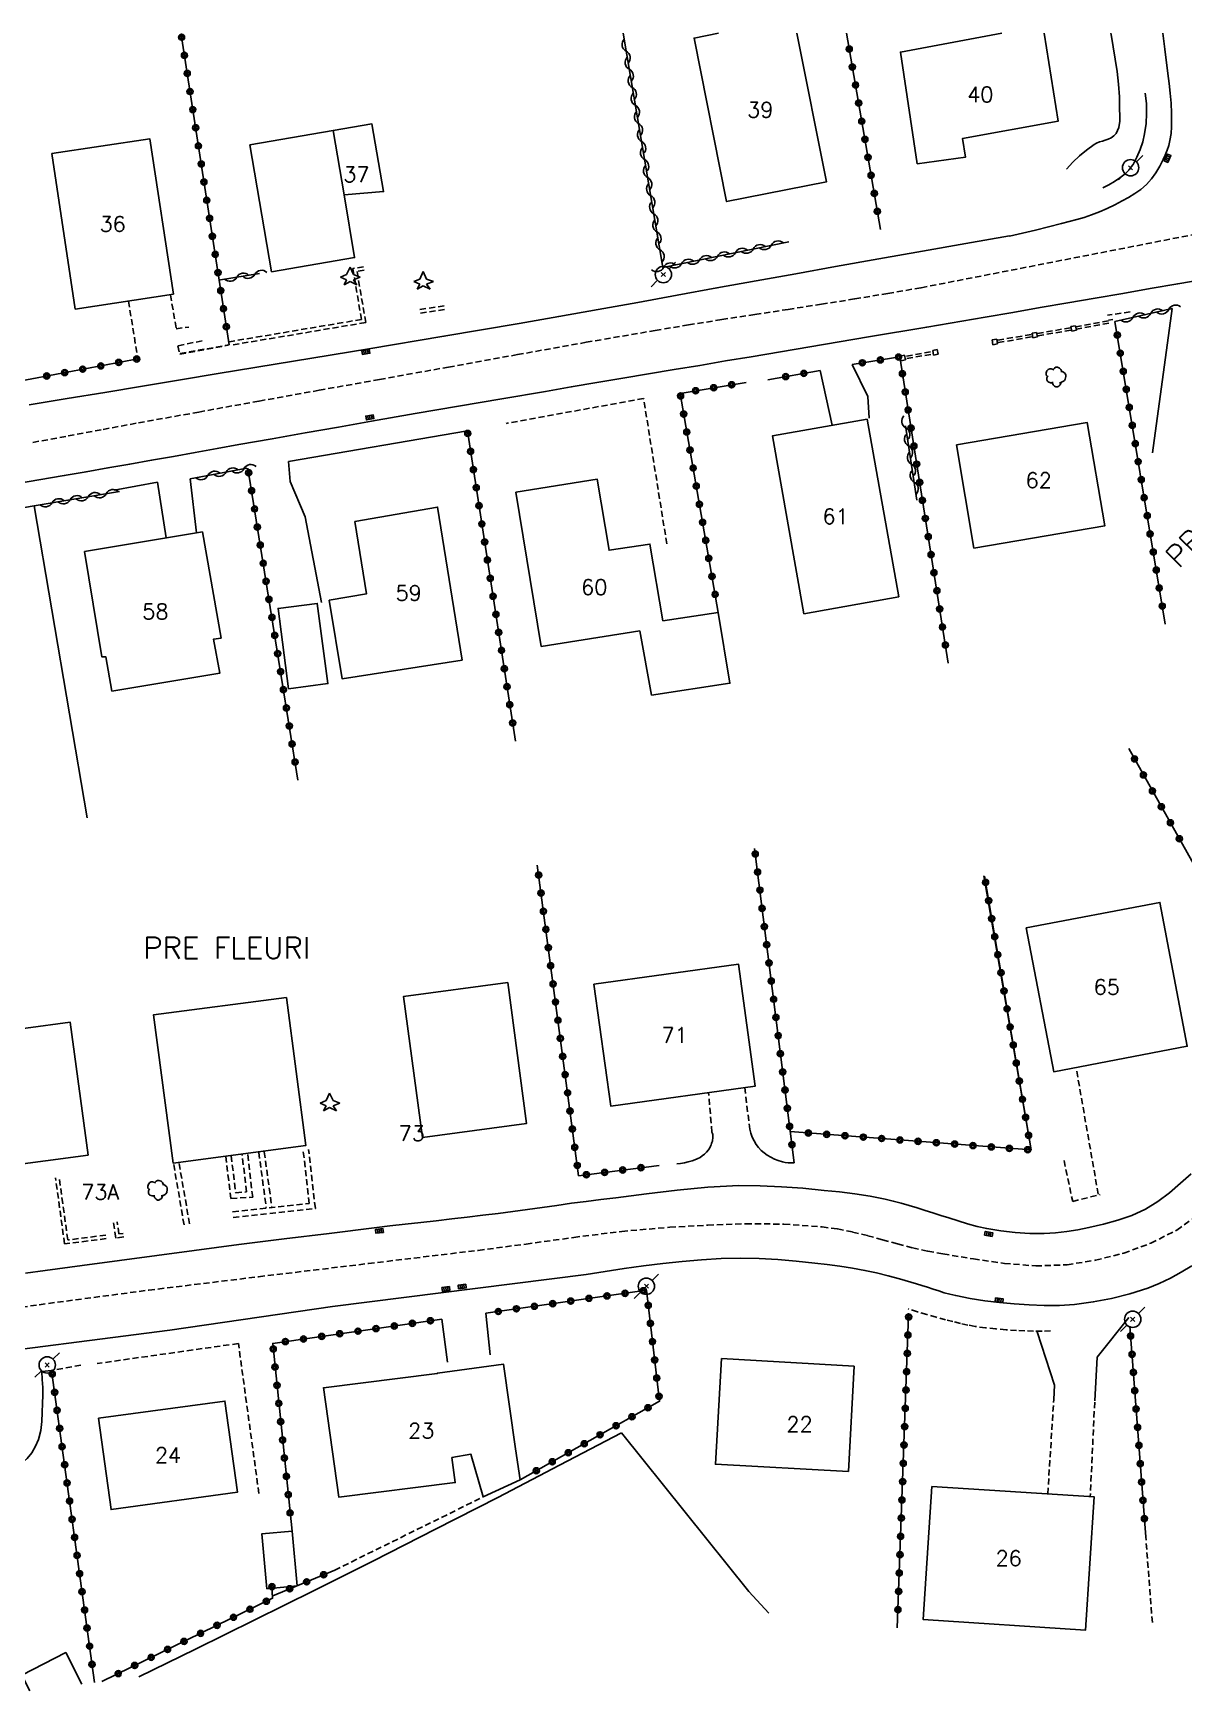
# Model space of a CAD drawing. Header units: millimetres. Extents: x 169000 to 170001, y 127000 to 128001.
# Drawn here: x 169667.8 to 169761.9, y 127864.2 to 128000 of the extents above; entities that cross this region are included whole.
import ezdxf
from ezdxf.enums import TextEntityAlignment as Align

# ---------------------------------------------------------------- set-up
doc = ezdxf.new("R2010")
doc.units = ezdxf.units.MM
doc.linetypes.add('DASHED', pattern=[0.75, 0.5, -0.25])
doc.layers.get('0').update_dxf_attribs({"linetype": 'CONTINUOUS'})
for name, color, linetype in [('W0001', 6, 'DASHED'), ('W0008', 7, 'CONTINUOUS'), ('W0014', 7, 'CONTINUOUS'), ('W0017', 7, 'CONTINUOUS'), ('W0101', 7, 'CONTINUOUS'), ('W0104', 1, 'CONTINUOUS'), ('W0112', 1, 'DASHED'), ('W0211', 2, 'CONTINUOUS'), ('W0214', 2, 'CONTINUOUS'), ('W0300', 7, 'CONTINUOUS'), ('W0303', 7, 'CONTINUOUS'), ('W0310', 3, 'CONTINUOUS'), ('W0323', 7, 'CONTINUOUS'), ('W0330', 7, 'CONTINUOUS'), ('W0333', 7, 'CONTINUOUS'), ('W0402', 7, 'CONTINUOUS'), ('W0473', 7, 'CONTINUOUS'), ('W0983', 7, 'CONTINUOUS'), ('W0989', 7, 'CONTINUOUS'), ('W0991', 7, 'CONTINUOUS')]:
    doc.layers.add(name, color=color, linetype=linetype)
doc.styles.get("Standard").update_dxf_attribs({"font": 'romans.shx', "width": 0.85})

# ---------------------------------------------------------------- blocks, each defined once
blk = doc.blocks.new('T303')
for p, q in [((-0.77, 0), (-0.28, 0.21)), ((-0.28, -0.21), (-0.77, 0)), ((-0.28, 0.21), (0, 0.83)), ((0, 0.83), (0.28, 0.21)), ((0.28, 0.21), (0.83, 0)), ((0.83, 0), (0.28, -0.21)), ((-0.49, -0.63), (-0.28, -0.21)), ((0, -0.35), (-0.49, -0.63)), ((0.56, -0.63), (0, -0.35)), ((0.28, -0.21), (0.56, -0.63))]:
    blk.add_line(p, q)
blk = doc.blocks.new('T300')
for p, q in [((-0.8, 0.51), (-0.86, 0.34)), ((-0.86, 0.34), (-0.86, 0.17)), ((-0.86, 0.17), (-0.74, 0.06)), ((-0.69, 0.63), (-0.8, 0.51)), ((-0.8, -0.06), (-0.74, 0.06)), ((-0.74, 0.06), (-0.69, 0.11)), ((-0.57, 0.69), (-0.69, 0.63)), ((-0.46, 0.69), (-0.57, 0.69)), ((-0.29, 0.63), (-0.46, 0.69)), ((-0.29, 0.63), (-0.17, 0.74)), ((-0.23, 0.57), (-0.29, 0.63)), ((-0.17, 0.74), (-0.06, 0.8)), ((-0.06, 0.8), (0.06, 0.8)), ((0.06, 0.8), (0.23, 0.74)), ((0.23, 0.74), (0.34, 0.63)), ((0.34, 0.63), (0.4, 0.51)), ((0.46, 0.46), (0.34, 0.46)), ((0.4, 0.51), (0.4, 0.46)), ((0.57, 0.4), (0.46, 0.46)), ((0.57, 0.4), (0.69, 0.29)), ((0.69, 0.29), (0.74, 0.17)), ((0.74, 0.06), (0.69, -0.17)), ((0.74, 0.17), (0.74, 0.06)), ((-0.8, -0.17), (-0.8, -0.06)), ((-0.8, -0.23), (-0.8, -0.17)), ((-0.74, -0.34), (-0.8, -0.23)), ((-0.69, -0.4), (-0.74, -0.34)), ((-0.51, -0.46), (-0.69, -0.4)), ((-0.4, -0.46), (-0.51, -0.46)), ((-0.4, -0.46), (-0.34, -0.46)), ((-0.34, -0.46), (-0.34, -0.4)), ((-0.34, -0.51), (-0.34, -0.46)), ((-0.29, -0.63), (-0.34, -0.51)), ((-0.17, -0.74), (-0.29, -0.63)), ((-0.06, -0.8), (-0.17, -0.74)), ((0.06, -0.8), (-0.06, -0.8)), ((0.17, -0.74), (0.06, -0.8)), ((0.23, -0.69), (0.17, -0.74)), ((0.29, -0.46), (0.23, -0.46)), ((0.29, -0.63), (0.23, -0.69)), ((0.46, -0.4), (0.29, -0.46)), ((0.34, -0.51), (0.29, -0.63)), ((0.34, -0.51), (0.34, -0.46)), ((0.57, -0.34), (0.46, -0.4)), ((0.63, -0.29), (0.57, -0.34)), ((0.69, -0.17), (0.63, -0.29))]:
    blk.add_line(p, q)
blk = doc.blocks.new('avaloir')
for p, q in [((-3, 0), (-3, -6)), ((0, 0), (0, -6)), ((3, 0), (3, -6))]:
    blk.add_line(p, q)
blk.add_lwpolyline([(0, 0), (-6, 0), (-6, -6), (6, -6), (6, 0), (-6, 0)])
blk = doc.blocks.new('T684')
at = {"xscale": 0.1666666666666667, "yscale": 0.1666666666666667, "rotation": 270}
blk.add_blockref('avaloir', (0, 0), dxfattribs=at)
blk = doc.blocks.new('T473')
for p, q in [((-0.166667, 0.166667), (0.166667, -0.166667)), ((-0.166667, -0.166667), (0.166667, 0.166667)), ((0.500001, 0.500001), (1.000002, 1.000002)), ((-1.000002, -1.000002), (-0.500001, -0.500001))]:
    blk.add_line(p, q)
blk.add_ellipse((0, 0), major_axis=(0.471405, 0.471405), ratio=1, start_param=5.4977871438, end_param=11.780972451)
blk = doc.blocks.new('t323o')
at = {"color": 0, "linetype": 'Continuous'}
for radius in [0.25, 0.15]:
    blk.add_circle((0, 0), radius, dxfattribs=at)
blk = doc.blocks.new('t310o')
at = {"color": 0, "linetype": 'Continuous'}
for centre, start, end in [((-0.5, 0.38), 216.8699, 323.1304), ((0.5, -0.37), 36.8699, 143.1303)]:
    blk.add_arc(centre, 0.625, start, end, dxfattribs=at)

msp = doc.modelspace()

# ---------------------------------------------------------------- linework, layer by layer
at = {"layer": 'W0001', "linetype": 'DASHED'}
for points in [[(169667.72, 127966.48), (169670.61, 127967.01), (169673.49, 127967.55), (169676.38, 127968.08), (169681.31, 127968.97), (169686.24, 127969.87), (169691.17, 127970.75), (169696.11, 127971.64), (169701.75, 127972.65), (169707.39, 127973.67), (169713.03, 127974.68), (169718.68, 127975.65), (169721.4, 127976.1), (169724.12, 127976.54), (169726.84, 127976.96), (169729.56, 127977.38), (169732.28, 127977.8), (169735.01, 127978.23), (169737.72, 127978.68), (169740.44, 127979.15), (169765.88, 127984.11)], [(169666.04, 127895.54), (169668.25, 127895.86), (169677.22, 127897.05), (169686.21, 127898.15), (169695.2, 127899.23), (169704.19, 127900.31), (169708.1, 127900.82), (169712.01, 127901.37), (169715.93, 127901.86), (169719.87, 127902.2), (169722.98, 127902.37), (169726.09, 127902.48), (169729.21, 127902.46), (169732.33, 127902.23), (169733.59, 127902.06), (169734.83, 127901.81), (169736.07, 127901.51), (169737.29, 127901.18), (169738.51, 127900.84), (169739.74, 127900.52), (169740.98, 127900.24), (169742.23, 127900.01), (169744.73, 127899.61), (169747.26, 127899.24), (169749.82, 127899.03), (169752.4, 127899.13), (169754.73, 127899.5), (169757.03, 127900.08), (169759.25, 127900.9), (169761.37, 127901.97), (169764.03, 127903.83)]]:
    msp.add_lwpolyline(points, dxfattribs=at)
at = {"layer": 'W0008'}
for points in [[(169760.22, 128000), (169760.39, 127998.7), (169760.64, 127996.7), (169760.74, 127995.89), (169760.84, 127995.08), (169760.91, 127994.27), (169760.95, 127993.45), (169760.95, 127992.89), (169760.94, 127992.33), (169760.9, 127991.77), (169760.81, 127991.22), (169760.71, 127990.81), (169760.58, 127990.41), (169760.43, 127990.02), (169760.25, 127989.64), (169759.97, 127989.1), (169759.66, 127988.57), (169759.31, 127988.06), (169758.9, 127987.6), (169758.44, 127987.2), (169757.94, 127986.86), (169757.42, 127986.55), (169756.89, 127986.26), (169756.29, 127985.94), (169755.67, 127985.64), (169755.04, 127985.36), (169754.4, 127985.11), (169753.79, 127984.9), (169753.18, 127984.73), (169752.56, 127984.57), (169751.94, 127984.41), (169750.87, 127984.14), (169749.81, 127983.87), (169748.74, 127983.62), (169747.67, 127983.37)], [(169747.67, 127983.39), (169744.11, 127982.77), (169740.55, 127982.14), (169736.99, 127981.51), (169733.43, 127980.88), (169730.19, 127980.3), (169726.95, 127979.72), (169723.72, 127979.13), (169720.48, 127978.54), (169717.25, 127977.95), (169714.01, 127977.37), (169710.77, 127976.8), (169707.54, 127976.23), (169701.38, 127975.18), (169695.22, 127974.15), (169689.06, 127973.14), (169682.89, 127972.12), (169679.8, 127971.6), (169676.71, 127971.09), (169673.61, 127970.58), (169670.52, 127970.07), (169667.43, 127969.56)]]:
    msp.add_lwpolyline(points, dxfattribs=at)
at = {"layer": 'W0014'}
for points in [[(169666.31, 127963.08), (169670.29, 127963.76), (169672.08, 127964.08), (169673.87, 127964.39), (169675.65, 127964.71), (169677.44, 127965.02), (169679.23, 127965.34), (169681.02, 127965.66), (169682.81, 127965.98), (169684.59, 127966.3), (169687.31, 127966.78), (169690.03, 127967.26), (169692.75, 127967.74), (169695.46, 127968.22), (169699.02, 127968.84), (169702.58, 127969.45), (169706.13, 127970.06), (169709.69, 127970.66), (169711.8, 127971.02), (169713.9, 127971.38), (169716.01, 127971.73), (169718.12, 127972.09), (169720.22, 127972.44), (169722.33, 127972.79), (169724.43, 127973.15), (169726.54, 127973.5), (169731.33, 127974.31), (169736.12, 127975.12), (169740.9, 127975.93), (169745.69, 127976.74), (169747.94, 127977.13), (169750.19, 127977.52), (169752.45, 127977.91), (169754.7, 127978.3), (169756.95, 127978.69), (169759.2, 127979.08), (169761.45, 127979.47), (169763.7, 127979.85)], [(169688.64, 127964.93), (169703.3, 127967.43)], [(169762.55, 127906.58), (169761.67, 127905.8), (169760.77, 127905.02), (169759.82, 127904.3), (169758.8, 127903.68), (169757.69, 127903.17), (169756.54, 127902.77), (169755.36, 127902.46), (169754.18, 127902.18), (169753.27, 127901.99), (169752.36, 127901.84), (169751.44, 127901.74), (169750.52, 127901.69), (169749.33, 127901.7), (169748.15, 127901.77), (169746.98, 127901.91), (169745.81, 127902.09), (169745.02, 127902.27), (169744.25, 127902.49), (169743.48, 127902.74), (169742.71, 127902.97), (169742.06, 127903.16), (169741.41, 127903.37), (169740.77, 127903.57), (169740.12, 127903.78), (169739.47, 127903.98), (169738.82, 127904.17), (169738.16, 127904.34), (169737.5, 127904.5), (169736.26, 127904.74), (169735.01, 127904.93), (169733.76, 127905.09), (169732.51, 127905.22), (169730.76, 127905.39), (169729.02, 127905.52), (169727.27, 127905.6), (169725.51, 127905.61), (169722.98, 127905.48), (169720.46, 127905.23), (169717.95, 127904.93), (169715.44, 127904.62), (169714.23, 127904.48), (169713.03, 127904.32), (169711.83, 127904.16), (169710.63, 127903.99), (169709.43, 127903.82), (169708.22, 127903.66), (169707.02, 127903.49), (169705.82, 127903.34), (169704.55, 127903.18), (169703.28, 127903.03), (169702.02, 127902.89), (169700.75, 127902.74), (169699.48, 127902.6), (169698.21, 127902.45), (169696.94, 127902.31), (169695.67, 127902.16), (169691.98, 127901.7), (169688.29, 127901.24), (169684.6, 127900.78), (169680.92, 127900.3), (169677.87, 127899.9), (169674.82, 127899.49), (169671.77, 127899.08), (169668.73, 127898.67), (169667.13, 127898.45)], [(169713.02, 127898.32), (169714.58, 127898.59), (169716.14, 127898.83), (169717.71, 127899.04), (169719.29, 127899.22), (169720.88, 127899.39), (169722.47, 127899.53), (169724.06, 127899.63), (169725.66, 127899.67), (169727.18, 127899.64), (169728.7, 127899.55), (169730.22, 127899.42), (169731.73, 127899.26), (169732.76, 127899.15), (169733.79, 127899.01), (169734.82, 127898.85), (169735.84, 127898.66), (169736.79, 127898.46), (169737.73, 127898.22), (169738.66, 127897.97), (169739.59, 127897.71), (169740.05, 127897.58), (169740.51, 127897.43), (169740.96, 127897.28), (169741.42, 127897.13), (169741.88, 127896.98), (169742.34, 127896.84), (169742.8, 127896.71), (169743.27, 127896.6), (169744.46, 127896.37), (169745.65, 127896.18), (169746.85, 127896.04), (169748.06, 127895.93), (169749.29, 127895.85), (169750.52, 127895.79), (169751.76, 127895.79), (169753, 127895.87), (169754.53, 127896.08), (169756.04, 127896.37), (169757.53, 127896.75), (169758.99, 127897.22), (169759.93, 127897.6), (169760.85, 127898.03), (169761.74, 127898.52), (169762.61, 127899.03)], [(169649.48, 127889.95), (169661.09, 127891.49), (169678.95, 127893.76), (169692.26, 127895.71), (169713.02, 127898.32)]]:
    msp.add_lwpolyline(points, dxfattribs=at)
at = {"layer": 'W0017'}
for points in [[(169759.39, 127965.64), (169760.99, 127977.44)], [(169732.18, 127972.37), (169733.16, 127967.88)], [(169736.2, 127968.47), (169736.09, 127970.25), (169734.79, 127972.87)], [(169691.36, 127953.37), (169690.01, 127960.38), (169688.78, 127963.27), (169688.64, 127964.93)], [(169681.12, 127959.07), (169680.59, 127963.49)], [(169678.65, 127958.66), (169677.94, 127963.23)], [(169701.67, 127891.15), (169701.2, 127894.67)], [(169704.81, 127895.16), (169705.16, 127891.74)], [(169757.45, 127894.8), (169754.85, 127891.56), (169754.65, 127887.98)], [(169751.3, 127888.1), (169751.36, 127889.28), (169749.95, 127893.64)], [(169668.45, 127890.39), (169668.5, 127889.74), (169668.53, 127889.08), (169668.53, 127888.43), (169668.51, 127887.78), (169668.49, 127887.04), (169668.46, 127886.3), (169668.38, 127885.55), (169668.18, 127884.82), (169667.94, 127884.26), (169667.63, 127883.73), (169667.25, 127883.25), (169666.79, 127882.84), (169666.18, 127882.45), (169665.51, 127882.18), (169664.81, 127882.01), (169664.09, 127881.96)]]:
    msp.add_lwpolyline(points, dxfattribs=at)
at = {"layer": 'W0101'}
for points in [[(169730.27, 128000), (169732.7, 127987.83), (169724.52, 127986.2), (169721.85, 127999.6), (169723.85, 128000)], [(169740.13, 127989.3), (169738.74, 127998.45), (169747.04, 128000)], [(169750.51, 128000), (169751.65, 127992.79), (169743.84, 127991.38), (169744.08, 127989.85), (169740.13, 127989.3)], [(169691.52, 127889.06), (169700.83, 127890.22), (169700.84, 127890.26), (169706.25, 127890.99), (169707.24, 127884.06), (169707.63, 127881.52), (169704.58, 127880.11), (169703.59, 127883.61), (169702.03, 127883.34), (169702.3, 127881.29), (169692.78, 127880.09), (169691.52, 127889.07)]]:
    msp.add_lwpolyline(points, dxfattribs=at)
for points in [[(169692.3, 127992.02), (169693.2, 127986.76), (169694.06, 127981.62), (169687.27, 127980.46), (169685.49, 127990.85)], [(169679.23, 127978.61), (169677.31, 127991.34), (169669.28, 127990.13), (169671.2, 127977.4)], [(169738.61, 127953.83), (169736.02, 127968.38), (169728.27, 127967.01), (169730.85, 127952.45)], [(169743.33, 127966.27), (169754.04, 127968.1), (169755.49, 127959.66), (169744.77, 127957.83)], [(169709.33, 127949.76), (169707.27, 127962.4), (169713.91, 127963.48), (169714.9, 127957.65), (169718.24, 127958.16), (169719.31, 127951.87), (169723.84, 127952.55), (169724.79, 127946.76), (169718.38, 127945.78), (169717.41, 127951.04)], [(169694.08, 127960), (169695.04, 127954.09), (169691.99, 127953.55), (169693.04, 127947.13), (169702.86, 127948.65), (169700.86, 127961.18)], [(169681.61, 127959.15), (169671.96, 127957.54), (169673.38, 127948.91), (169673.7, 127948.91), (169674.2, 127946.11), (169683.02, 127947.58), (169682.52, 127950.37), (169683.13, 127950.46)], [(169749.05, 127926.73), (169751.3, 127914.94), (169762.23, 127917.02), (169759.99, 127928.81)], [(169713.66, 127922.12), (169725.48, 127923.75), (169726.86, 127913.76), (169715.04, 127912.13)], [(169706.61, 127922.25), (169708.14, 127910.71), (169699.62, 127909.56), (169698.07, 127921.11)], [(169688.5, 127921.02), (169690.08, 127908.91), (169679.21, 127907.46), (169677.6, 127919.59)], [(169659.87, 127917.51), (169661.34, 127906.65), (169672.24, 127908.11), (169670.78, 127918.99)], [(169734.49, 127882.2), (169734.95, 127890.81), (169724.11, 127891.45), (169723.6, 127882.79)], [(169673.11, 127886.56), (169683.45, 127887.97), (169684.47, 127880.49), (169674.13, 127879.08)], [(169741.33, 127880.98), (169754.61, 127880.12), (169753.9, 127869.21), (169740.62, 127870.07)]]:
    msp.add_lwpolyline(points, close=True, dxfattribs=at)
at = {"layer": 'W0104'}
for points in [[(169692.3, 127992.02), (169695.48, 127992.56), (169696.43, 127987.02), (169693.2, 127986.76)], [(169667.47, 127864.23), (169666.81, 127865.52), (169670.42, 127867.37), (169671.74, 127864.78)]]:
    msp.add_lwpolyline(points, dxfattribs=at)
for points in [[(169688.66, 127946.31), (169687.8, 127952.88), (169691.01, 127953.3), (169691.88, 127946.73)], [(169689.37, 127872.84), (169688.94, 127877.32), (169686.46, 127877.08), (169686.89, 127872.6)]]:
    msp.add_lwpolyline(points, close=True, dxfattribs=at)
at = {"layer": 'W0112'}
for points in [[(169694.8, 127980.87), (169693.93, 127980.73), (169694.62, 127976.55), (169683.83, 127974.73)], [(169694.85, 127980.58), (169694.27, 127980.48), (169694.97, 127976.3), (169683.88, 127974.43)], [(169678.99, 127978.57), (169679.46, 127975.78), (169680.48, 127975.93)], [(169701.39, 127977.67), (169699.4, 127977.36)], [(169701.43, 127977.37), (169699.44, 127977.06)], [(169757.56, 127977.18), (169755.71, 127976.89)], [(169752.67, 127975.87), (169749.92, 127975.4)], [(169752.7, 127975.67), (169749.95, 127975.21)], [(169755.77, 127976.44), (169753.11, 127975.95)], [(169755.8, 127976.25), (169753.15, 127975.75)], [(169756.14, 127976.55), (169755.77, 127976.5)], [(169681.58, 127974.81), (169679.59, 127974.38), (169679.75, 127973.71), (169683.79, 127974.46)], [(169679.78, 127973.77), (169683.79, 127974.46)], [(169749.44, 127975.32), (169746.65, 127974.84)], [(169749.47, 127975.12), (169746.69, 127974.64)], [(169741.22, 127973.89), (169739.1, 127973.52)], [(169741.25, 127973.69), (169739.14, 127973.33)], [(169719.62, 127958.17), (169717.72, 127970.08), (169706.48, 127968.04)], [(169720.43, 127907.4), (169720.75, 127907.43), (169721.07, 127907.49), (169721.38, 127907.56), (169721.69, 127907.65), (169721.91, 127907.72), (169722.12, 127907.81), (169722.34, 127907.91), (169722.53, 127908.04), (169722.72, 127908.19), (169722.88, 127908.36), (169723.03, 127908.55), (169723.16, 127908.76), (169723.21, 127908.85), (169723.25, 127908.95), (169723.29, 127909.05), (169723.32, 127909.15), (169723.35, 127909.26), (169723.37, 127909.36), (169723.39, 127909.47), (169723.4, 127909.57), (169723.4, 127909.68), (169723.38, 127909.79), (169723.36, 127909.89), (169723.32, 127909.99)], [(169726.41, 127910.24), (169726.5, 127909.91), (169726.62, 127909.59), (169726.77, 127909.28), (169726.95, 127908.99), (169727.14, 127908.74), (169727.35, 127908.5), (169727.58, 127908.29), (169727.83, 127908.1), (169728.13, 127907.93), (169728.43, 127907.78), (169728.75, 127907.66), (169729.08, 127907.56), (169729.32, 127907.51), (169729.56, 127907.48), (169729.8, 127907.47), (169730.05, 127907.48)], [(169683.51, 127908), (169683.94, 127904.55), (169685.72, 127904.67), (169685.3, 127908.26)], [(169683.96, 127908.06), (169684.33, 127905.03), (169685.22, 127905.09), (169684.85, 127908.21)], [(169684.08, 127903.46), (169690.35, 127904.15), (169689.85, 127908.52)], [(169684.13, 127903.01), (169690.85, 127903.75), (169690.3, 127908.57)], [(169686.22, 127908.33), (169686.83, 127903.83)], [(169686.67, 127908.39), (169687.28, 127903.89)], [(169680.1, 127902.41), (169679.25, 127907.36)], [(169680.55, 127902.49), (169679.69, 127907.44)], [(169752.14, 127907.66), (169752.85, 127904.31), (169755.09, 127904.88)], [(169673.73, 127901.27), (169670.32, 127900.83), (169669.58, 127906.24)], [(169673.69, 127901.56), (169670.58, 127901.16), (169669.88, 127906.28)], [(169675.16, 127901.41), (169674.52, 127901.32), (169674.33, 127902.59)], [(169675.12, 127901.7), (169674.77, 127901.65), (169674.63, 127902.64)], [(169751.04, 127893.71), (169750.34, 127893.7), (169749.64, 127893.7), (169748.94, 127893.72), (169748.25, 127893.75), (169747.4, 127893.8), (169746.55, 127893.87), (169745.71, 127893.96), (169744.87, 127894.08), (169744.26, 127894.19), (169743.66, 127894.33), (169743.05, 127894.48), (169742.45, 127894.63), (169741.68, 127894.83), (169740.91, 127895.05), (169740.14, 127895.28), (169739.38, 127895.51)], [(169686.23, 127880.4), (169684.55, 127892.68), (169672.98, 127891.04)], [(169671.66, 127890.9), (169669.26, 127890.48)]]:
    msp.add_lwpolyline(points, dxfattribs=at)
at = {"layer": 'W0112', "linetype": 'DASHED'}
for points in [[(169675.55, 127978.05), (169676.32, 127973.32)], [(169754.94, 127904.9), (169753.13, 127915.29)], [(169723.32, 127909.99), (169723.04, 127913.23)], [(169726, 127913.64), (169726.41, 127910.24)], [(169750.81, 127880.37), (169751.3, 127888.1)], [(169754.65, 127887.88), (169754.29, 127880.14)], [(169692.44, 127874.12), (169704.58, 127880.11)], [(169759.37, 127869.83), (169758.83, 127876.85)]]:
    msp.add_lwpolyline(points, dxfattribs=at)
at = {"layer": 'W0112'}
for points in [[(169753.15, 127975.67), (169753.08, 127976.04), (169752.7, 127975.98), (169752.77, 127975.59)], [(169746.7, 127974.56), (169746.63, 127974.93), (169746.25, 127974.87), (169746.32, 127974.48)], [(169749.96, 127975.12), (169749.89, 127975.49), (169749.52, 127975.43), (169749.58, 127975.04)], [(169739.16, 127973.24), (169739.08, 127973.62), (169738.72, 127973.55), (169738.78, 127973.17)], [(169741.83, 127973.7), (169741.76, 127974.08), (169741.39, 127974.01), (169741.46, 127973.63)]]:
    msp.add_lwpolyline(points, close=True, dxfattribs=at)
at = {"layer": 'W0211'}
msp.add_lwpolyline([(169755.97, 128000), (169755.99, 127999.88), (169756.16, 127998.87), (169756.33, 127997.86), (169756.48, 127996.85), (169756.6, 127995.82), (169756.68, 127994.79), (169756.69, 127993.76), (169756.7, 127993.28), (169756.71, 127992.78), (169756.62, 127992.26), (169756.4, 127991.79), (169756.21, 127991.59), (169756, 127991.44), (169755.76, 127991.32), (169755.52, 127991.23), (169755.28, 127991.16), (169755.05, 127991.09), (169754.81, 127991), (169754.6, 127990.87), (169753.98, 127990.43), (169753.4, 127989.94), (169752.85, 127989.43), (169752.33, 127988.87)], dxfattribs=at)
at = {"layer": 'W0214'}
msp.add_lwpolyline([(169758.79, 127995.08), (169758.88, 127994.25), (169758.9, 127993.42), (169758.86, 127992.59), (169758.74, 127991.76), (169758.58, 127991.1), (169758.37, 127990.46), (169758.11, 127989.84), (169757.79, 127989.25), (169757.65, 127989.04), (169757.49, 127988.84), (169757.32, 127988.65), (169757.14, 127988.48), (169756.72, 127988.15), (169756.27, 127987.84), (169755.8, 127987.57), (169755.32, 127987.34)], dxfattribs=at)
at = {"layer": 'W0310'}
for points in [[(169729.61, 127982.92), (169719.31, 127980.82), (169716.05, 128000)], [(169686.29, 127980.31), (169682.93, 127979.78)], [(169760.99, 127977.44), (169756.31, 127976.39)], [(169739.16, 127967.85), (169740.1, 127961.75)], [(169680.59, 127963.49), (169685.25, 127964.36)], [(169667.82, 127961.28), (169674.81, 127962.46)]]:
    msp.add_lwpolyline(points, dxfattribs=at)
at = {"layer": 'W0323'}
for points in [[(169683.79, 127974.46), (169679.87, 127999.9)], [(169737.12, 127983.92), (169734.33, 128000)], [(169676.32, 127973.32), (169666.2, 127971.42), (169661.83, 127996.84)], [(169756.31, 127976.39), (169760.42, 127951.59)], [(169734.79, 127972.87), (169738.69, 127973.48), (169742.66, 127948.4)], [(169727.88, 127971.61), (169732.18, 127972.37)], [(169723.84, 127952.55), (169720.71, 127970.5), (169726.13, 127971.4)], [(169703.3, 127967.43), (169707.23, 127942.02)], [(169685.33, 127964.36), (169689.43, 127938.82)], [(169662.9, 127960.45), (169667.82, 127961.28)], [(169757.44, 127941.4), (169770.77, 127917.65), (169768.76, 127915.7), (169765.36, 127917.65)], [(169730.05, 127907.48), (169726.81, 127933.23)], [(169709.02, 127931.85), (169712.4, 127906.42), (169718.99, 127907.27)], [(169729.73, 127910.04), (169749.44, 127908.53), (169745.63, 127930.95)], [(169707.63, 127881.52), (169719.03, 127887.95), (169717.96, 127897.04), (169704.81, 127895.16)], [(169701.2, 127894.67), (169687.36, 127892.69), (169688.94, 127877.32)], [(169739.42, 127895.03), (169738.49, 127869.38)], [(169757.53, 127894.11), (169758.83, 127876.85)], [(169672.78, 127864.92), (169669.26, 127890.48), (169668.45, 127890.39)], [(169687.37, 127872.02), (169692.44, 127874.12)], [(169673.36, 127864.99), (169687.35, 127871.82), (169687.29, 127872.87)]]:
    msp.add_lwpolyline(points, dxfattribs=at)
at = {"layer": 'W0330'}
for points in [[(169676.4, 127865.38), (169681.04, 127867.65), (169685.91, 127870.04), (169690.76, 127872.45), (169695.61, 127874.88), (169700.7, 127877.47), (169705.78, 127880.08), (169710.85, 127882.71), (169715.9, 127885.36)], [(169715.9, 127885.36), (169726.35, 127872.36), (169727.97, 127870.58)]]:
    msp.add_lwpolyline(points, dxfattribs=at)
at = {"layer": 'W0333'}
for points in [[(169677.94, 127963.23), (169674.39, 127962.58)], [(169667.82, 127961.28), (169672.18, 127935.72)], [(169745.58, 127930.97), (169749.44, 127908.53)]]:
    msp.add_lwpolyline(points, dxfattribs=at)

# ---------------------------------------------------------------- block references
at = {"layer": 'W0300'}
for p in [(169751.54, 127971.83), (169677.99, 127905.23)]:
    msp.add_blockref('T300', p, dxfattribs=at)
at = {"layer": 'W0303'}
for p in [(169693.69, 127980.01), (169699.68, 127979.65), (169692.02, 127912.36)]:
    msp.add_blockref('T303', p, dxfattribs=at)
at = {"layer": 'W0310'}
for p, rotation in [((169716.3, 127998.52), 99.65646841298081), ((169716.55, 127997.04), 99.65646841298081), ((169716.8, 127995.56), 99.65646841298081), ((169717.05, 127994.09), 99.65646841298081), ((169717.31, 127992.61), 99.65646841298081), ((169717.56, 127991.13), 99.65646841298081), ((169717.81, 127989.65), 99.65646841298081), ((169718.06, 127988.17), 99.65646841298081), ((169718.31, 127986.69), 99.65646841298081), ((169718.56, 127985.21), 99.65646841298081), ((169718.82, 127983.73), 99.65646841298081), ((169719.07, 127982.26), 99.65646841298081), ((169725.24, 127982.03), 191.53658275573), ((169726.7, 127982.33), 191.53658275573), ((169728.17, 127982.63), 191.53658275573), ((169719.36, 127980.83), 191.53658275573), ((169720.83, 127981.13), 191.53658275573), ((169722.3, 127981.43), 191.53658275573), ((169723.77, 127981.73), 191.53658275573), ((169684.41, 127980.01), 189.0364624870193), ((169685.89, 127980.25), 189.0364624870193), ((169757.78, 127976.72), 192.5690034382599), ((169759.24, 127977.05), 192.5690034382599), ((169760.71, 127977.37), 192.5690034382599), ((169739.18, 127967.68), 278.7595568684629), ((169739.41, 127966.19), 278.7595568684629), ((169685.01, 127964.32), 10.57811348802904), ((169739.64, 127964.71), 278.7595568684629), ((169682.06, 127963.77), 10.57811348802904), ((169683.54, 127964.04), 10.57811348802904), ((169739.87, 127963.23), 278.7595568684629), ((169670.78, 127961.78), 9.631073204274665), ((169672.26, 127962.03), 9.631073204274665), ((169673.74, 127962.28), 9.631073204274665), ((169669.3, 127961.53), 9.631073204274665)]:
    msp.add_blockref('t310o', p, dxfattribs=dict(at, rotation=rotation))
at = {"layer": 'W0323'}
for p, rotation in [((169679.9, 127999.67), 98.76579691482061), ((169734.56, 127998.7), 99.82817837180218), ((169680.13, 127998.18), 98.76579691482061), ((169734.81, 127997.23), 99.82817837180218), ((169680.36, 127996.7), 98.76579691482061), ((169735.07, 127995.75), 99.82817837180218), ((169680.59, 127995.22), 98.76579691482061), ((169680.82, 127993.74), 98.76579691482061), ((169735.33, 127994.27), 99.82817837180218), ((169681.05, 127992.25), 98.76579691482061), ((169735.58, 127992.79), 99.82817837180218), ((169681.28, 127990.77), 98.76579691482061), ((169735.84, 127991.31), 99.82817837180218), ((169681.51, 127989.29), 98.76579691482061), ((169736.09, 127989.84), 99.82817837180218), ((169681.73, 127987.81), 98.76579691482061), ((169736.35, 127988.36), 99.82817837180218), ((169681.96, 127986.32), 98.76579691482061), ((169736.61, 127986.88), 99.82817837180218), ((169682.19, 127984.84), 98.76579691482061), ((169736.86, 127985.4), 99.82817837180218), ((169682.42, 127983.36), 98.76579691482061), ((169682.65, 127981.88), 98.76579691482061), ((169682.88, 127980.39), 98.76579691482061), ((169683.11, 127978.91), 98.76579691482061), ((169683.33, 127977.43), 98.76579691482061), ((169683.56, 127975.95), 98.76579691482061), ((169756.5, 127975.27), 279.4013639531109), ((169673.29, 127972.75), 190.6350477123419), ((169674.76, 127973.03), 190.6350477123419), ((169676.23, 127973.31), 190.6350477123419), ((169735.62, 127973), 8.93714748684464), ((169737.11, 127973.24), 8.93714748684464), ((169738.59, 127973.47), 8.93714748684464), ((169756.74, 127973.79), 279.4013639531109), ((169668.86, 127971.92), 190.6350477123419), ((169670.34, 127972.2), 190.6350477123419), ((169671.81, 127972.48), 190.6350477123419), ((169729.36, 127971.87), 9.982864428635754), ((169730.84, 127972.13), 9.982864428635754), ((169738.91, 127972.1), 279.0056110187893), ((169756.99, 127972.31), 279.4013639531109), ((169720.75, 127970.29), 99.8842648530342), ((169721.98, 127970.71), 9.414334368922132), ((169723.46, 127970.96), 9.414334368922132), ((169724.93, 127971.2), 9.414334368922132), ((169739.14, 127970.62), 279.0056110187893), ((169757.23, 127970.83), 279.4013639531109), ((169721, 127968.81), 99.8842648530342), ((169739.38, 127969.14), 279.0056110187893), ((169757.48, 127969.35), 279.4013639531109), ((169703.33, 127967.22), 278.8077341381412), ((169721.26, 127967.33), 99.8842648530342), ((169739.61, 127967.66), 279.0056110187893), ((169757.72, 127967.87), 279.4013639531109), ((169721.52, 127965.85), 99.8842648530342), ((169739.85, 127966.18), 279.0056110187893), ((169757.97, 127966.39), 279.4013639531109), ((169703.56, 127965.74), 278.8077341381412), ((169740.08, 127964.7), 279.0056110187893), ((169758.21, 127964.91), 279.4013639531109), ((169685.39, 127964), 279.1061246217566), ((169703.79, 127964.26), 278.8077341381412), ((169721.78, 127964.38), 99.8842648530342), ((169740.32, 127963.21), 279.0056110187893), ((169758.46, 127963.43), 279.4013639531109), ((169685.63, 127962.52), 279.1061246217566), ((169704.02, 127962.78), 278.8077341381412), ((169722.03, 127962.9), 99.8842648530342), ((169740.55, 127961.73), 279.0056110187893), ((169758.7, 127961.95), 279.4013639531109), ((169685.87, 127961.04), 279.1061246217566), ((169704.25, 127961.29), 278.8077341381412), ((169722.29, 127961.42), 99.8842648530342), ((169758.95, 127960.47), 279.4013639531109), ((169686.1, 127959.55), 279.1061246217566), ((169704.48, 127959.81), 278.8077341381412), ((169722.55, 127959.94), 99.8842648530342), ((169740.79, 127960.25), 279.0056110187893), ((169686.34, 127958.07), 279.1061246217566), ((169704.71, 127958.33), 278.8077341381412), ((169722.81, 127958.46), 99.8842648530342), ((169741.02, 127958.77), 279.0056110187893), ((169759.19, 127958.99), 279.4013639531109), ((169686.58, 127956.59), 279.1061246217566), ((169704.94, 127956.85), 278.8077341381412), ((169723.06, 127956.99), 99.8842648530342), ((169741.26, 127957.29), 279.0056110187893), ((169759.44, 127957.51), 279.4013639531109), ((169686.82, 127955.11), 279.1061246217566), ((169705.17, 127955.36), 278.8077341381412), ((169723.32, 127955.51), 99.8842648530342), ((169741.49, 127955.81), 279.0056110187893), ((169759.69, 127956.03), 279.4013639531109), ((169687.05, 127953.63), 279.1061246217566), ((169705.4, 127953.88), 278.8077341381412), ((169723.58, 127954.03), 99.8842648530342), ((169741.73, 127954.33), 279.0056110187893), ((169759.93, 127954.55), 279.4013639531109), ((169705.63, 127952.4), 278.8077341381412), ((169741.96, 127952.84), 279.0056110187893), ((169760.18, 127953.07), 279.4013639531109), ((169687.29, 127952.15), 279.1061246217566), ((169705.86, 127950.92), 278.8077341381412), ((169742.19, 127951.36), 279.0056110187893), ((169687.53, 127950.67), 279.1061246217566), ((169742.43, 127949.88), 279.0056110187893), ((169687.77, 127949.19), 279.1061246217566), ((169706.09, 127949.44), 278.8077341381412), ((169688, 127947.71), 279.1061246217566), ((169706.32, 127947.95), 278.8077341381412), ((169688.24, 127946.23), 279.1061246217566), ((169706.54, 127946.47), 278.8077341381412), ((169688.48, 127944.74), 279.1061246217566), ((169706.77, 127944.99), 278.8077341381412), ((169688.72, 127943.26), 279.1061246217566), ((169707, 127943.51), 278.8077341381412), ((169688.95, 127941.78), 279.1061246217566), ((169689.19, 127940.3), 279.1061246217566), ((169757.91, 127940.56), 299.3237491323923), ((169758.64, 127939.25), 299.3237491323923), ((169759.38, 127937.94), 299.3237491323923), ((169760.11, 127936.64), 299.3237491323923), ((169760.85, 127935.33), 299.3237491323923), ((169761.58, 127934.02), 299.3237491323923), ((169726.86, 127932.78), 97.17346253669368), ((169709.13, 127931.05), 277.575860763414), ((169727.05, 127931.29), 97.17346253669368), ((169709.32, 127929.57), 277.575860763414), ((169727.24, 127929.81), 97.17346253669368), ((169745.72, 127930.44), 99.64446013500076), ((169709.52, 127928.08), 277.575860763414), ((169727.42, 127928.32), 97.17346253669368), ((169745.97, 127928.96), 99.64446013500076), ((169709.72, 127926.59), 277.575860763414), ((169727.61, 127926.83), 97.17346253669368), ((169746.22, 127927.48), 99.64446013500076), ((169709.92, 127925.11), 277.575860763414), ((169727.8, 127925.34), 97.17346253669368), ((169746.47, 127926), 99.64446013500076), ((169727.99, 127923.85), 97.17346253669368), ((169746.72, 127924.52), 99.64446013500076), ((169710.11, 127923.62), 277.575860763414), ((169746.98, 127923.04), 99.64446013500076), ((169710.31, 127922.13), 277.575860763414), ((169728.17, 127922.36), 97.17346253669368), ((169747.23, 127921.56), 99.64446013500076), ((169710.51, 127920.65), 277.575860763414), ((169728.36, 127920.88), 97.17346253669368), ((169747.48, 127920.09), 99.64446013500076), ((169710.71, 127919.16), 277.575860763414), ((169728.55, 127919.39), 97.17346253669368), ((169747.73, 127918.61), 99.64446013500076), ((169710.91, 127917.67), 277.575860763414), ((169728.74, 127917.9), 97.17346253669368), ((169747.98, 127917.13), 99.64446013500076), ((169711.1, 127916.19), 277.575860763414), ((169728.92, 127916.41), 97.17346253669368), ((169748.23, 127915.65), 99.64446013500076), ((169711.3, 127914.7), 277.575860763414), ((169729.11, 127914.92), 97.17346253669368), ((169711.5, 127913.21), 277.575860763414), ((169729.3, 127913.44), 97.17346253669368), ((169748.48, 127914.17), 99.64446013500076), ((169711.7, 127911.72), 277.575860763414), ((169729.49, 127911.95), 97.17346253669368), ((169748.74, 127912.69), 99.64446013500076), ((169711.89, 127910.24), 277.575860763414), ((169729.67, 127910.46), 97.17346253669368), ((169748.99, 127911.21), 99.64446013500076), ((169729.86, 127908.97), 97.17346253669368), ((169731.22, 127909.92), 355.6150716214135), ((169732.72, 127909.81), 355.6150716214135), ((169734.21, 127909.69), 355.6150716214135), ((169735.71, 127909.58), 355.6150716214135), ((169737.2, 127909.47), 355.6150716214135), ((169738.7, 127909.35), 355.6150716214135), ((169740.19, 127909.24), 355.6150716214135), ((169741.69, 127909.12), 355.6150716214135), ((169743.19, 127909.01), 355.6150716214135), ((169744.68, 127908.89), 355.6150716214135), ((169749.24, 127909.73), 99.64446013500076), ((169712.09, 127908.75), 277.575860763414), ((169746.18, 127908.78), 355.6150716214135), ((169747.67, 127908.66), 355.6150716214135), ((169749.17, 127908.55), 355.6150716214135), ((169712.29, 127907.26), 277.575860763414), ((169713.04, 127906.5), 7.400927145700804), ((169714.53, 127906.69), 7.400927145700804), ((169716.02, 127906.89), 7.400927145700804), ((169717.5, 127907.08), 7.400927145700804), ((169714.73, 127896.58), 188.1374232509739), ((169716.21, 127896.79), 188.1374232509739), ((169717.7, 127897), 188.1374232509739), ((169705.82, 127895.3), 188.1374232509739), ((169707.31, 127895.52), 188.1374232509739), ((169708.79, 127895.73), 188.1374232509739), ((169710.28, 127895.94), 188.1374232509739), ((169711.76, 127896.15), 188.1374232509739), ((169713.24, 127896.37), 188.1374232509739), ((169718.1, 127895.81), 96.70179011010268), ((169695.82, 127893.9), 188.1527014954077), ((169697.31, 127894.11), 188.1527014954077), ((169698.79, 127894.33), 188.1527014954077), ((169700.27, 127894.54), 188.1527014954077), ((169718.28, 127894.32), 96.70179011010268), ((169739.42, 127894.86), 267.9064247170792), ((169688.4, 127892.84), 188.1527014954077), ((169689.88, 127893.05), 188.1527014954077), ((169691.37, 127893.26), 188.1527014954077), ((169692.85, 127893.48), 188.1527014954077), ((169694.34, 127893.69), 188.1527014954077), ((169718.45, 127892.83), 96.70179011010268), ((169739.36, 127893.37), 267.9064247170792), ((169757.59, 127893.3), 274.2890708371615), ((169687.4, 127892.24), 275.8740829792606), ((169718.63, 127891.34), 96.70179011010268), ((169739.31, 127891.87), 267.9064247170792), ((169757.71, 127891.8), 274.2890708371615), ((169669.31, 127890.18), 97.81955916468345), ((169687.55, 127890.75), 275.8740829792606), ((169718.8, 127889.85), 96.70179011010268), ((169739.25, 127890.37), 267.9064247170792), ((169757.82, 127890.31), 274.2890708371615), ((169669.51, 127888.69), 97.81955916468345), ((169687.71, 127889.26), 275.8740829792606), ((169739.2, 127888.87), 267.9064247170792), ((169757.93, 127888.81), 274.2890708371615), ((169669.71, 127887.21), 97.81955916468345), ((169687.86, 127887.77), 275.8740829792606), ((169718.08, 127887.42), 29.44456779305073), ((169718.98, 127888.36), 96.70179011010268), ((169739.14, 127887.37), 267.9064247170792), ((169758.04, 127887.32), 274.2890708371615), ((169669.92, 127885.72), 97.81955916468345), ((169688.01, 127886.27), 275.8740829792606), ((169715.47, 127885.94), 29.44456779305073), ((169716.77, 127886.68), 29.44456779305073), ((169739.09, 127885.87), 267.9064247170792), ((169758.16, 127885.82), 274.2890708371615), ((169688.17, 127884.78), 275.8740829792606), ((169712.86, 127884.47), 29.44456779305073), ((169714.16, 127885.2), 29.44456779305073), ((169739.04, 127884.37), 267.9064247170792), ((169670.12, 127884.23), 97.81955916468345), ((169688.32, 127883.29), 275.8740829792606), ((169710.24, 127882.99), 29.44456779305073), ((169711.55, 127883.73), 29.44456779305073), ((169758.27, 127884.33), 274.2890708371615), ((169670.33, 127882.75), 97.81955916468345), ((169688.48, 127881.8), 275.8740829792606), ((169708.94, 127882.26), 29.44456779305073), ((169738.98, 127882.87), 267.9064247170792), ((169758.38, 127882.83), 274.2890708371615), ((169670.53, 127881.26), 97.81955916468345), ((169688.63, 127880.31), 275.8740829792606), ((169738.93, 127881.37), 267.9064247170792), ((169758.49, 127881.33), 274.2890708371615), ((169670.73, 127879.78), 97.81955916468345), ((169738.87, 127879.87), 267.9064247170792), ((169758.6, 127879.84), 274.2890708371615), ((169670.94, 127878.29), 97.81955916468345), ((169688.78, 127878.81), 275.8740829792606), ((169738.82, 127878.38), 267.9064247170792), ((169758.72, 127878.34), 274.2890708371615), ((169671.14, 127876.8), 97.81955916468345), ((169738.76, 127876.88), 267.9064247170792), ((169671.35, 127875.32), 97.81955916468345), ((169738.71, 127875.38), 267.9064247170792), ((169671.55, 127873.83), 97.81955916468345), ((169691.53, 127873.74), 22.45616775161527), ((169738.65, 127873.88), 267.9064247170792), ((169671.75, 127872.35), 97.81955916468345), ((169687.29, 127872.76), 93.33756070356436), ((169688.75, 127872.59), 22.45616775161527), ((169690.14, 127873.16), 22.45616775161527), ((169738.6, 127872.38), 267.9064247170792), ((169671.96, 127870.86), 97.81955916468345), ((169685.49, 127870.92), 26.02907352417663), ((169686.84, 127871.57), 26.02907352417663), ((169738.54, 127870.88), 267.9064247170792), ((169682.8, 127869.6), 26.02907352417663), ((169684.15, 127870.26), 26.02907352417663), ((169672.16, 127869.37), 97.81955916468345), ((169680.1, 127868.28), 26.02907352417663), ((169681.45, 127868.94), 26.02907352417663), ((169672.37, 127867.89), 97.81955916468345), ((169677.41, 127866.97), 26.02907352417663), ((169678.75, 127867.62), 26.02907352417663), ((169672.57, 127866.4), 97.81955916468345), ((169674.71, 127865.65), 26.02907352417663), ((169676.06, 127866.31), 26.02907352417663)]:
    msp.add_blockref('t323o', p, dxfattribs=dict(at, rotation=rotation))
at = {"layer": 'W0402', "xscale": 0.31, "yscale": 0.31, "zscale": 0.31}
for p, rotation in [((169760.48, 127989.82), 155.322057066924), ((169694.96, 127974.04), 99.36951621639471), ((169695.34, 127968.38), 279.8932806214752), ((169696.08, 127902.05), 96.84983211082039), ((169746, 127901.81), 80.08805611398884), ((169701.56, 127896.99), 277.1643946518125), ((169702.89, 127897.19), 277.1643946518125), ((169746.81, 127896.07), 264.1124222422951)]:
    msp.add_blockref('T684', p, dxfattribs=dict(at, rotation=rotation))
at = {"layer": 'W0473'}
for p in [(169757.59, 127988.98), (169719.34, 127980.23), (169717.95, 127897.37), (169757.76, 127894.66), (169668.9, 127890.92)]:
    msp.add_blockref('T473', p, dxfattribs=at)

# ---------------------------------------------------------------- texts
at = {"layer": 'W0983'}
msp.add_text('PRE FLEURI', height=1.75, dxfattribs=at).set_placement((169683.59, 127925.09), align=Align.MIDDLE_CENTER)
at = {"layer": 'W0989'}
msp.add_text('PRE-FLEURI', height=1.75, rotation=45.2916, dxfattribs=at).set_placement((169761.53, 127956.11))
at = {"layer": 'W0991'}
for s, p in [('40', (169745.29, 127994.97)), ('39', (169727.27, 127993.72)), ('37', (169694.21, 127988.43)), ('36', (169674.26, 127984.37)), ('62', (169750.07, 127963.38)), ('61', (169733.44, 127960.42)), ('60', (169713.68, 127954.63)), ('59', (169698.49, 127954.15)), ('58', (169677.76, 127952.63)), ('65', (169755.64, 127921.88)), ('71', (169720.26, 127917.94)), ('73', (169698.74, 127909.89)), ('73A', (169673.24, 127905.09)), ('23', (169699.52, 127885.54)), ('22', (169730.49, 127886.07)), ('24', (169678.79, 127883.53)), ('26', (169747.61, 127875.09))]:
    msp.add_text(s, height=1.25, dxfattribs=at).set_placement(p, align=Align.MIDDLE_CENTER)

doc.saveas('drawing.dxf')
